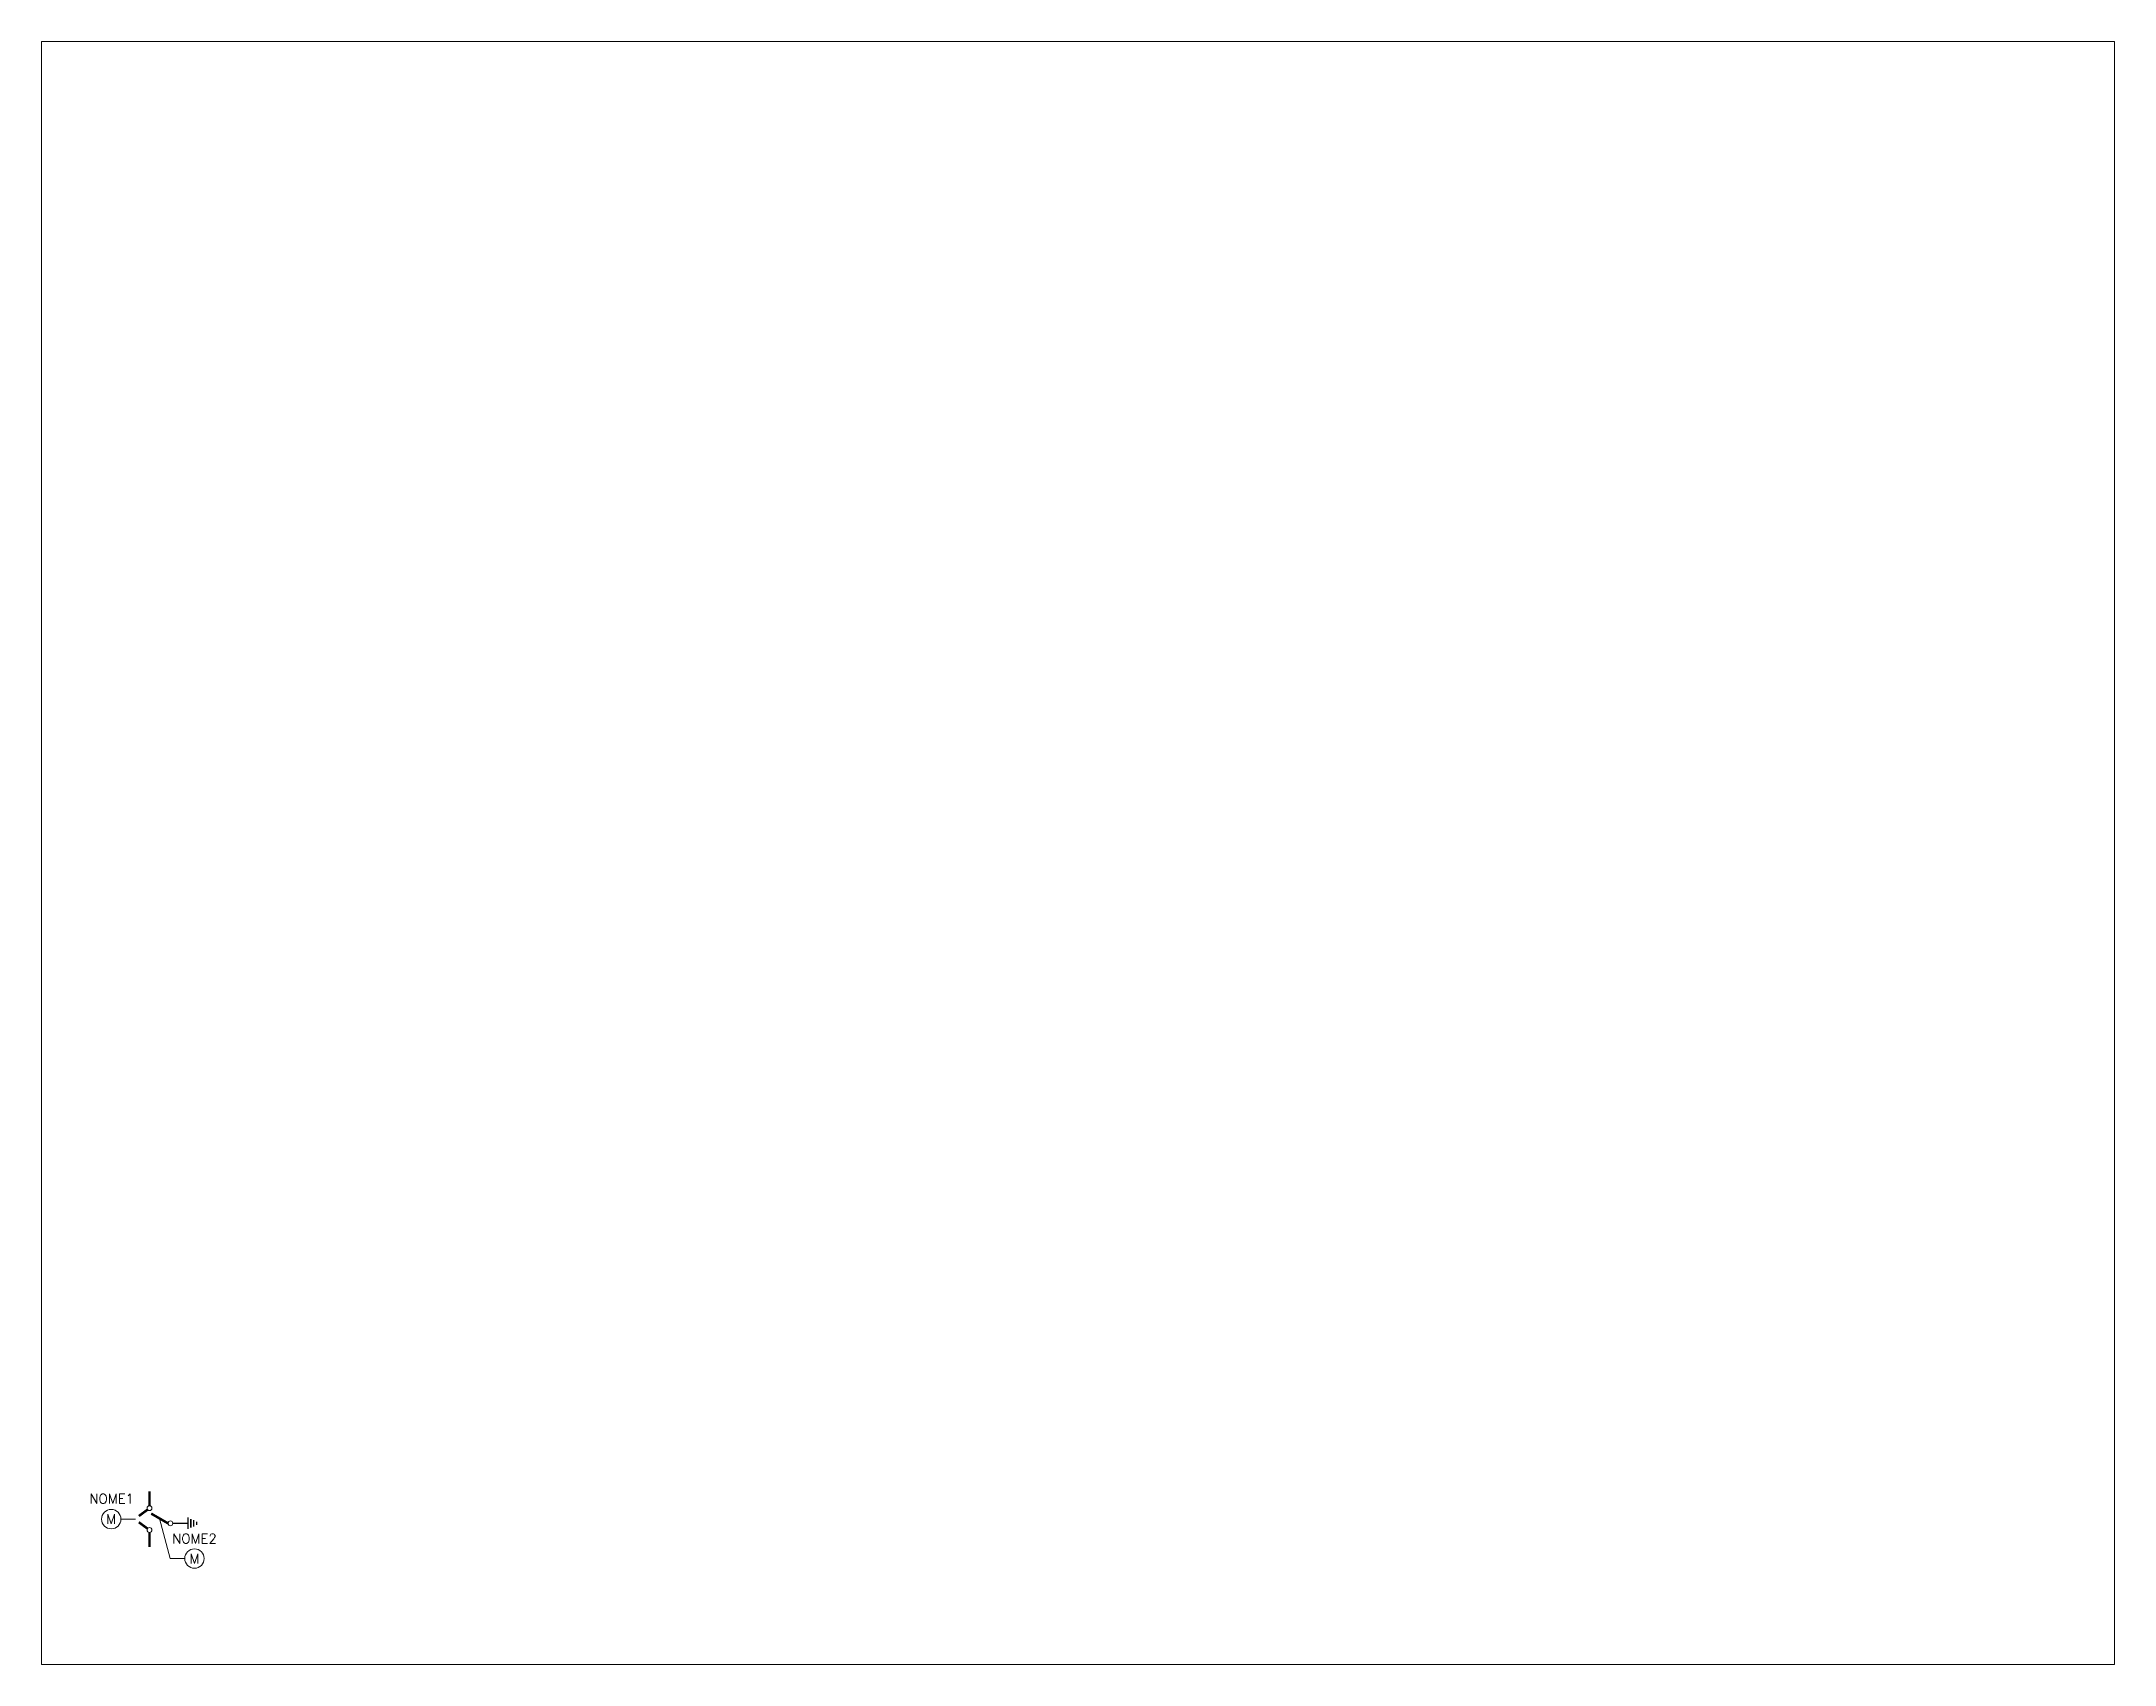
# Paper-space layout 'Layout1' of a CAD drawing. Extents: x 1.03 to 9.28, y 0.81 to 7.27.
# The model-space entities are those that its viewports show. They can reach past a viewport. Long polylines and large blocks are cut down to what shows.
import ezdxf
from ezdxf.enums import TextEntityAlignment as Align

# ---------------------------------------------------------------- set-up
doc = ezdxf.new("R2010")
doc.units = 0
doc.header["$LTSCALE"] = 10
doc.header["$MEASUREMENT"] = 0
doc.linetypes.add('DASHED', pattern=[0.75, 0.5, -0.25])
doc.layers.get('0').update_dxf_attribs({"linetype": 'CONTINUOUS'})
doc.styles.add('ROMANS', font='romans', dxfattribs={"height": 0.2})

msp = doc.modelspace()

# ---------------------------------------------------------------- linework, layer by layer
at = {"linetype": 'DASHED', "lineweight": 5, "ltscale": 0.25}
msp.add_line((22.9, 3.04), (20.71, 11.3), dxfattribs=at)
at = {"color": 5, "const_width": 0.5}
for points in [[(18.64, 13.92), (18.64, 16.92)], [(18.64, 8.43), (18.64, 5.43)]]:
    msp.add_lwpolyline(points, dxfattribs=at)
at = {"color": 5, "linetype": 'Continuous', "const_width": 0.5}
for points in [[(16.43, 11.8), (18.24, 13.13)], [(16.43, 10.52), (18.24, 9.19)]]:
    msp.add_lwpolyline(points, dxfattribs=at)
at = {"linetype": 'DASHED', "lineweight": 5, "ltscale": 0.25}
for points in [[(12.74, 11.16), (15.74, 11.16)], [(22.9, 3.04), (25.9, 3.04)]]:
    msp.add_lwpolyline(points, dxfattribs=at)
at = {"color": 5, "linetype": 'Continuous', "lineweight": 5}
for points, const_width in [([(18.98, 12.3), (22.44, 10.3)], 0.5), ([(23.44, 10.3), (26.55, 10.3)], 0.3), ([(26.55, 11.5), (26.55, 9.1)], 0.3), ([(27.15, 11.2), (27.15, 9.39)], 0.3), ([(27.75, 11.01), (27.75, 9.61)], 0.3), ([(28.35, 10.66), (28.35, 9.97)], 0.3)]:
    msp.add_lwpolyline(points, dxfattribs=dict(at, const_width=const_width))
at = {"linetype": 'Continuous', "lineweight": 5}
for centre in [(10.74, 11.16), (27.9, 3.04)]:
    msp.add_circle(centre, 2, dxfattribs=at)
at = {"color": 7, "linetype": 'Continuous', "lineweight": 5}
for centre in [(18.64, 13.42), (18.64, 8.93), (22.94, 10.3)]:
    msp.add_circle(centre, 0.5, dxfattribs=at)

# ---------------------------------------------------------------- texts
at = {"linetype": 'Continuous', "lineweight": 5, "style": 'ROMANS'}
for p in [(10.74, 11.16), (27.9, 3.04)]:
    msp.add_text('M', height=2, dxfattribs=at).set_placement(p, align=Align.MIDDLE_CENTER)
at = {"lineweight": 5, "style": 'ROMANS', "flags": 4}
for tag, text, p in [('NOME1', 'NOME1', (10.83, 15.37)), ('NOME2', 'NOME2', (27.9, 7.15))]:
    msp.add_attdef(tag, text=text, height=2, dxfattribs=at).set_placement(p, align=Align.MIDDLE_CENTER)

psp = doc.layouts.get("Layout1")

# ---------------------------------------------------------------- viewports
at = {"layer": '0', "view_target_point": (-23.7891, -51.5)}
psp.add_viewport(center=(5.1562, 4.0382), size=(8.25, 6.461111), view_center_point=(233.7877, 200), view_height=334.634538, dxfattribs=at)

doc.saveas('drawing.dxf')
